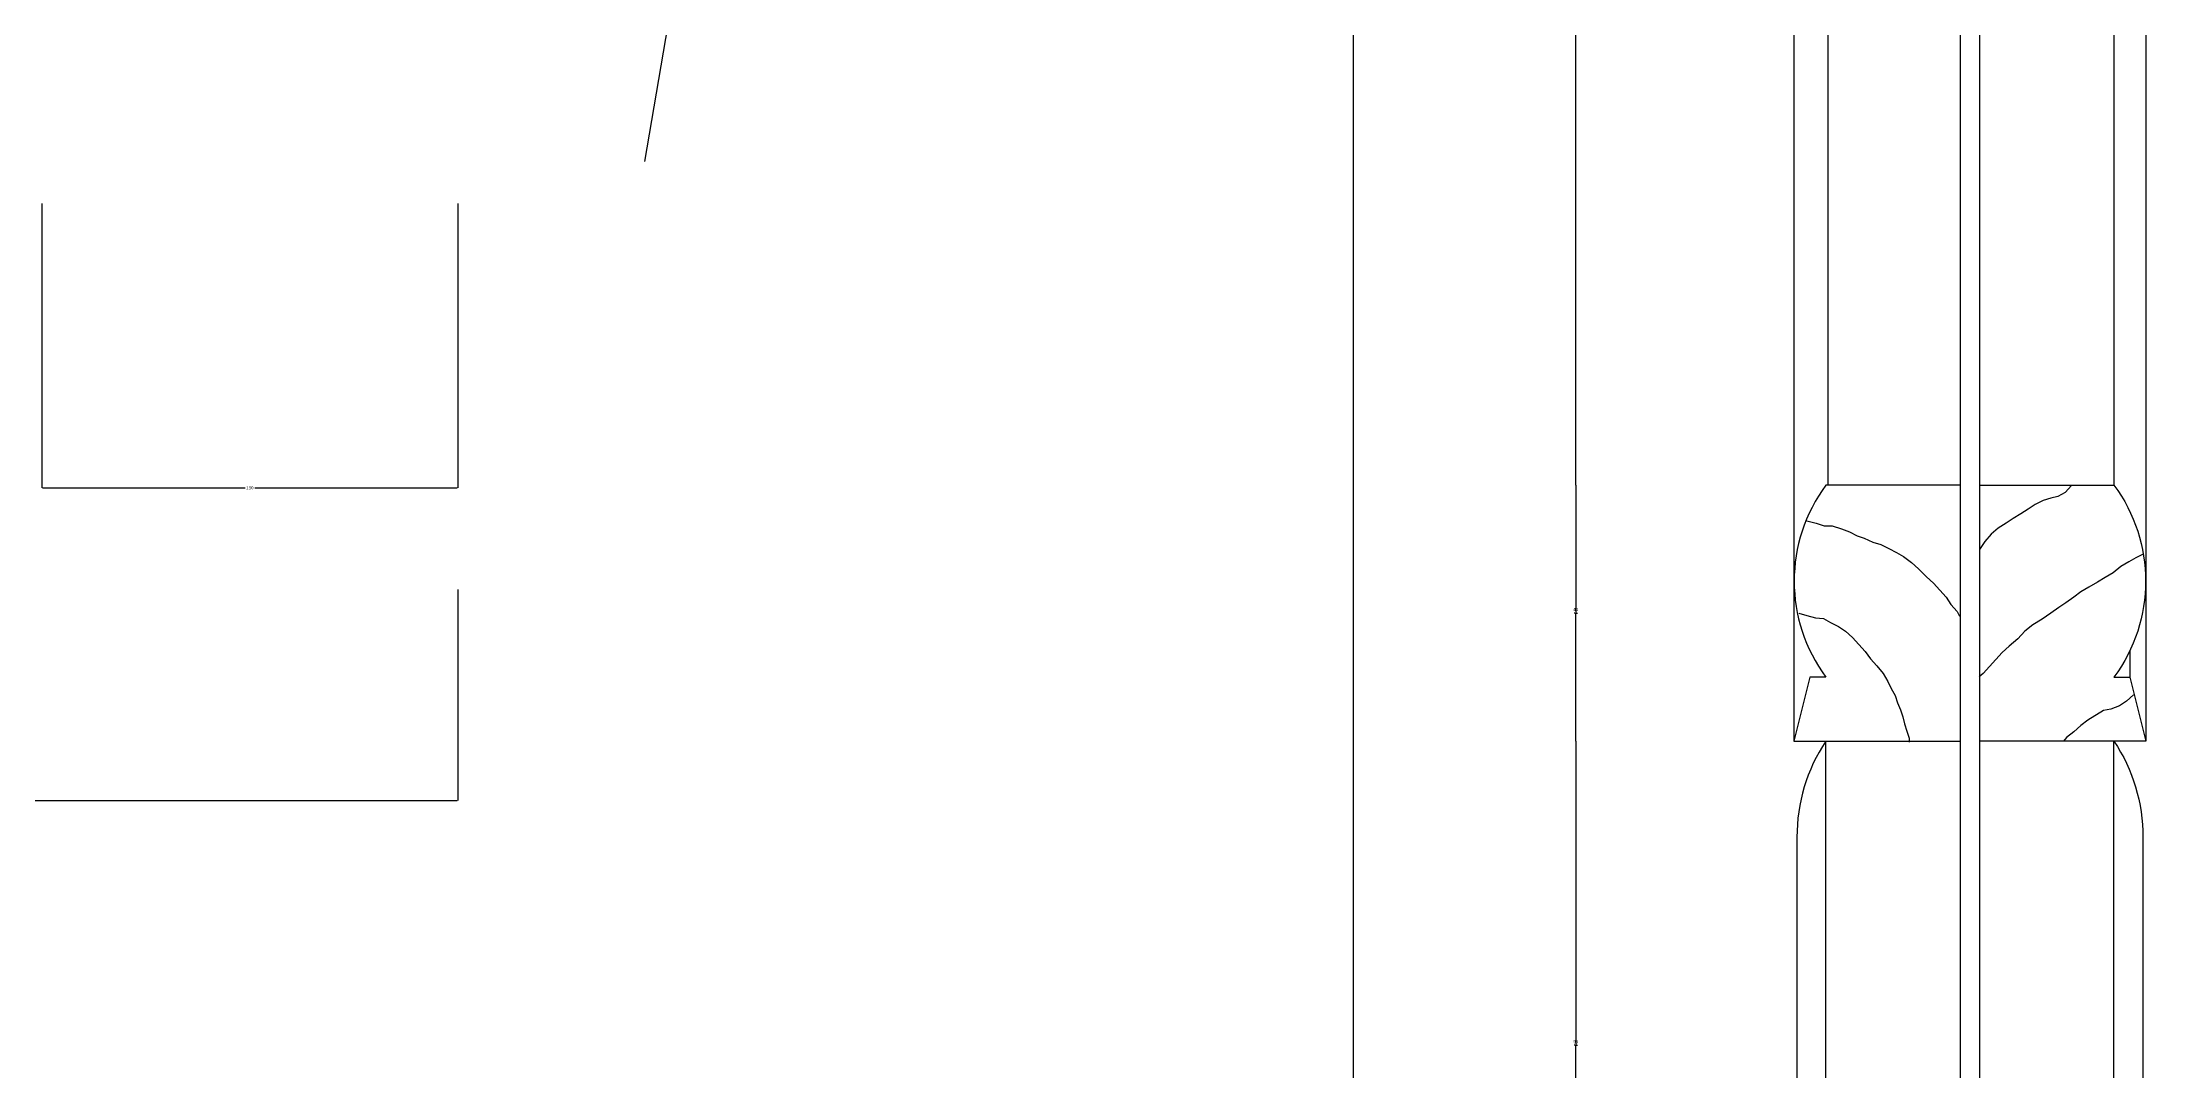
# Model space of a CAD drawing. Header units: metres. Extents: x 88 to 3581, y 92 to 4705.
# Drawn here: x 2480 to 3137, y 1576 to 1897 of the extents above; entities that cross this region are included whole.
import ezdxf

# ---------------------------------------------------------------- set-up
doc = ezdxf.new("R2010")
doc.units = ezdxf.units.M
for name, color, linetype in [('3', 3, 'Continuous'), ('4', 4, 'Continuous'), ('7', 7, 'Continuous'), ('BH', 3, 'Continuous'), ('DIM', 3, 'Continuous')]:
    doc.layers.add(name, color=color, linetype=linetype)
doc.dimstyles.get("Standard").update_dxf_attribs({"dimtxt": 2.5, "dimasz": 2.5, "dimexe": 1.25, "dimexo": 0.625, "dimtad": 1, "dimcen": 2.5, "dimazin": 3, "dimtfac": 1, "dimtmove": 0, "dimatfit": 3})

# ---------------------------------------------------------------- blocks, each defined once
blk = doc.blocks.new('*D1')
for p, q in [((2889.34, 3638.98), (2889.34, 2338.98)), ((2889.09, 2338.98), (2888.84, 2338.98)), ((2889.34, 1038.98), (2889.34, 2338.98)), ((2889.34, 2338.98), (2889.34, 2338.98)), ((2889.59, 2338.98), (2889.84, 2338.98))]:
    blk.add_line(p, q)
at = {"layer": 'Defpoints'}
for p in [(2889.34, 3638.98), (2889.34, 2338.98), (2889.34, 1038.98)]:
    blk.add_point(p, dxfattribs=at)
at = {"layer": 'DIM', "insert": (2889.34, 2340.105), "char_height": 1, "attachment_point": 5}
blk.add_mtext('1300', dxfattribs=at)
blk = doc.blocks.new('*D2')
for p, q in [((2958.78, 2918.98), (2958.78, 2338.98)), ((2958.53, 2338.98), (2958.28, 2338.98)), ((2958.78, 1758.98), (2958.78, 2338.98)), ((2958.78, 2338.98), (2958.78, 2338.98)), ((2959.03, 2338.98), (2959.28, 2338.98))]:
    blk.add_line(p, q)
at = {"layer": 'Defpoints'}
for p in [(2958.78, 2918.98), (2958.78, 2338.98), (2958.78, 1758.98)]:
    blk.add_point(p, dxfattribs=at)
at = {"layer": 'DIM', "insert": (2958.78, 2340.105), "char_height": 1, "attachment_point": 5}
blk.add_mtext('580', dxfattribs=at)
blk = doc.blocks.new('*D5')
for p, q in [((349.48, 1726.39), (349.48, 1660.48)), ((2609.48, 1726.39), (2609.48, 1660.48)), ((349.73, 1660.48), (1477.48, 1660.48)), ((1481.48, 1660.48), (2609.23, 1660.48))]:
    blk.add_line(p, q)
at = {"layer": 'Defpoints'}
for p in [(349.48, 1726.39), (2609.48, 1726.39), (349.48, 1660.48)]:
    blk.add_point(p, dxfattribs=at)
at = {"layer": 'DIM', "insert": (1479.48, 1660.48), "char_height": 1, "attachment_point": 5}
blk.add_mtext('2260', dxfattribs=at)
blk = doc.blocks.new('*D18')
for p, q in [((2479.48, 1846.92), (2479.48, 1758.14)), ((2609.48, 1846.92), (2609.48, 1758.14)), ((2479.73, 1758.14), (2542.98, 1758.14)), ((2545.98, 1758.14), (2609.23, 1758.14))]:
    blk.add_line(p, q)
at = {"layer": 'Defpoints'}
for p in [(2479.48, 1846.92), (2609.48, 1846.92), (2479.48, 1758.14)]:
    blk.add_point(p, dxfattribs=at)
at = {"layer": 'DIM', "insert": (2544.48, 1758.14), "char_height": 1, "attachment_point": 5}
blk.add_mtext('130', dxfattribs=at)
blk = doc.blocks.new('*D20')
for p, q in [((2958.78, 1678.98), (2958.78, 1583.98)), ((2958.53, 1583.98), (2958.28, 1583.98)), ((2958.78, 1488.98), (2958.78, 1583.98)), ((2958.78, 1583.98), (2958.78, 1583.98)), ((2959.03, 1583.98), (2959.28, 1583.98))]:
    blk.add_line(p, q)
at = {"layer": 'Defpoints'}
for p in [(2958.78, 1678.98), (2958.78, 1583.98), (2958.78, 1488.98)]:
    blk.add_point(p, dxfattribs=at)
at = {"layer": 'DIM', "insert": (2958.78, 1585.105), "char_height": 1, "attachment_point": 5}
blk.add_mtext('95', dxfattribs=at)
blk = doc.blocks.new('*D21')
for p, q in [((2958.78, 1758.98), (2958.78, 1718.98)), ((2958.53, 1718.98), (2958.28, 1718.98)), ((2958.78, 1678.98), (2958.78, 1718.98)), ((2958.78, 1718.98), (2958.78, 1718.98)), ((2959.03, 1718.98), (2959.28, 1718.98))]:
    blk.add_line(p, q)
at = {"layer": 'Defpoints'}
for p in [(2958.78, 1758.98), (2958.78, 1718.98), (2958.78, 1678.98)]:
    blk.add_point(p, dxfattribs=at)
at = {"layer": 'DIM', "insert": (2958.78, 1720.105), "char_height": 1, "attachment_point": 5}
blk.add_mtext('40', dxfattribs=at)

msp = doc.modelspace()

# ---------------------------------------------------------------- linework, layer by layer
at = {"layer": '3'}
for p, q in [((3037.56, 2918.98), (3037.56, 1758.98)), ((3126.93, 2918.98), (3126.93, 1758.98)), ((3036.93, 1488.98), (3036.93, 1678.98)), ((3126.93, 1488.98), (3126.93, 1678.98))]:
    msp.add_line(p, q, dxfattribs=at)
at = {"layer": '4'}
for p, q in [((3026.93, 2998.98), (3026.93, 1678.98)), ((3136.93, 2998.98), (3136.93, 1678.98))]:
    msp.add_line(p, q, dxfattribs=at)
for points in [[(3078.93, 1758.98), (3036.93, 1758.98, 0.33), (3036.93, 1698.98), (3031.93, 1698.98), (3026.93, 1678.98), (3036.93, 1678.98), (3078.93, 1678.98)], [(3084.93, 1758.98), (3126.93, 1758.98, -0.33), (3126.93, 1698.98), (3131.93, 1698.98), (3136.93, 1678.98), (3126.93, 1678.98), (3084.93, 1678.98)], [(3036.93, 1678.98, 0.15), (3027.89, 1648.98), (3027.89, 1518.98, 0.15), (3036.93, 1488.98, 0.15)], [(3126.93, 1678.98, -0.15), (3135.97, 1648.98), (3135.97, 1518.98, -0.15), (3126.93, 1488.98, -0.15)]]:
    msp.add_lwpolyline(points, format="xyb", dxfattribs=at)
at = {"layer": '7'}
for p, q in [((3078.93, 3638.98), (3078.93, 1098.98)), ((3084.93, 3638.98), (3084.93, 1098.98))]:
    msp.add_line(p, q, dxfattribs=at)
at = {"layer": 'BH'}
for p, q in [((3109.45, 1755.4), (3107.24, 1754.91)), ((3111.67, 1756.63), (3109.45, 1755.4)), ((3113.64, 1758.84), (3111.67, 1756.63)), ((3097.89, 1749.99), (3095.43, 1748.52)), ((3100.11, 1751.47), (3097.89, 1749.99)), ((3102.32, 1752.94), (3100.11, 1751.47)), ((3104.78, 1754.17), (3102.32, 1752.94)), ((3107.24, 1754.91), (3104.78, 1754.17)), ((3030.97, 1747.78), (3033.93, 1747.04)), ((3033.93, 1747.04), (3036.39, 1746.3)), ((3036.39, 1746.3), (3038.85, 1746.3)), ((3038.85, 1746.3), (3041.8, 1745.32)), ((3041.8, 1745.32), (3044.26, 1744.34)), ((3044.26, 1744.34), (3046.72, 1743.11)), ((3046.72, 1743.11), (3048.93, 1742.37)), ((3048.93, 1742.37), (3051.64, 1741.14)), ((3088.54, 1743.6), (3086.57, 1741.39)), ((3090.76, 1745.56), (3088.54, 1743.6)), ((3093.22, 1747.04), (3090.76, 1745.56)), ((3095.43, 1748.52), (3093.22, 1747.04)), ((3051.64, 1741.14), (3054.1, 1740.4)), ((3054.1, 1740.4), (3056.56, 1739.17)), ((3056.56, 1739.17), (3059.02, 1737.94)), ((3059.02, 1737.94), (3061.23, 1736.71)), ((3061.23, 1736.71), (3063.69, 1734.75)), ((3086.57, 1741.39), (3085.1, 1739.17)), ((3085.1, 1739.17), (3085.1, 1738.93)), ((3133.81, 1736.22), (3131.6, 1734.99)), ((3136.02, 1737.45), (3133.81, 1736.22)), ((3063.69, 1734.75), (3065.91, 1732.78)), ((3065.91, 1732.78), (3068.37, 1730.32)), ((3068.37, 1730.32), (3070.58, 1728.36)), ((3124.22, 1730.08), (3121.75, 1728.6)), ((3126.68, 1731.55), (3124.22, 1730.08)), ((3129.14, 1733.52), (3126.68, 1731.55)), ((3131.6, 1734.99), (3129.14, 1733.52)), ((3070.58, 1728.36), (3072.55, 1726.14)), ((3072.55, 1726.14), (3074.52, 1723.93)), ((3074.52, 1723.93), (3076, 1721.72)), ((3114.37, 1723.93), (3111.91, 1722.21)), ((3116.59, 1725.65), (3114.37, 1723.93)), ((3119.05, 1727.13), (3116.59, 1725.65)), ((3121.75, 1728.6), (3119.05, 1727.13)), ((3028.51, 1719.01), (3030.97, 1718.28)), ((3030.97, 1718.28), (3033.68, 1717.54)), ((3033.68, 1717.54), (3036.14, 1717.29)), ((3036.14, 1717.29), (3038.36, 1716.06)), ((3038.36, 1716.06), (3040.82, 1714.83)), ((3076, 1721.72), (3077.96, 1719.5)), ((3077.96, 1719.5), (3078.7, 1718.03)), ((3104.53, 1717.05), (3101.58, 1715.33)), ((3107.24, 1719.01), (3104.53, 1717.05)), ((3109.7, 1720.73), (3107.24, 1719.01)), ((3111.91, 1722.21), (3109.7, 1720.73)), ((3040.82, 1714.83), (3043.03, 1713.36)), ((3043.03, 1713.36), (3045.24, 1711.39)), ((3045.24, 1711.39), (3047.21, 1709.18)), ((3096.91, 1710.9), (3094.2, 1708.69)), ((3099.12, 1713.36), (3096.91, 1710.9)), ((3101.58, 1715.33), (3099.12, 1713.36)), ((3047.21, 1709.18), (3049.18, 1706.97)), ((3049.18, 1706.97), (3050.9, 1704.75)), ((3050.9, 1704.75), (3052.87, 1702.54)), ((3090.02, 1704.51), (3086.08, 1700.08)), ((3091.99, 1706.72), (3090.02, 1704.51)), ((3094.2, 1708.69), (3091.99, 1706.72)), ((3131.93, 1707.18), (3131.93, 1698.98)), ((3052.87, 1702.54), (3054.84, 1700.08)), ((3054.84, 1700.08), (3056.31, 1697.62)), ((3056.31, 1697.62), (3057.3, 1695.41)), ((3086.08, 1700.08), (3084.85, 1699.1)), ((3057.3, 1695.41), (3058.53, 1693.2)), ((3058.53, 1693.2), (3059.27, 1690.99)), ((3059.27, 1690.99), (3060.25, 1688.77)), ((3128.64, 1690), (3125.94, 1689.02)), ((3130.86, 1691.48), (3128.64, 1690)), ((3133.07, 1693.44), (3130.86, 1691.48)), ((3060.25, 1688.77), (3060.99, 1686.56)), ((3060.99, 1686.56), (3061.48, 1684.35)), ((3061.48, 1684.35), (3062.22, 1682.14)), ((3116.59, 1683.86), (3114.37, 1681.89)), ((3118.8, 1685.58), (3116.59, 1683.86)), ((3123.72, 1688.53), (3118.8, 1685.58)), ((3125.94, 1689.02), (3123.72, 1688.53)), ((3062.22, 1682.14), (3062.96, 1679.92)), ((3062.96, 1679.92), (3062.96, 1678.69)), ((3112.16, 1680.17), (3111.18, 1678.94)), ((3114.37, 1681.89), (3112.16, 1680.17))]:
    msp.add_line(p, q, dxfattribs=at)
at = {"layer": 'DIM'}
msp.add_line((2732.8, 2239.28), (2667.78, 1860.03), dxfattribs=at)

# ---------------------------------------------------------------- dimensions: what is measured, and where the dimension line sits
for base, p1, p2, text, picture, middle in [((2889.34, 2338.98), (2889.34, 3638.98), (2889.34, 1038.98), '1300', '*D1', (2889.34, 2340.105)), ((2958.78, 2338.98), (2958.78, 2918.98), (2958.78, 1758.98), '580', '*D2', (2958.78, 2340.105)), ((2958.78, 1718.98), (2958.78, 1758.98), (2958.78, 1678.98), '40', '*D21', (2958.78, 1720.105)), ((2958.78, 1583.98), (2958.78, 1678.98), (2958.78, 1488.98), '95', '*D20', (2958.78, 1585.105))]:
    dim = msp.add_linear_dim(base=base, p1=p1, p2=p2, text=text, dimstyle='Standard', dxfattribs=at)
    dim.commit()
    dim.dimension.update_dxf_attribs({"geometry": picture, "text_midpoint": middle})
for base, p1, p2, picture, middle in [((2479.48, 1758.14), (2479.48, 1846.92), (2609.48, 1846.92), '*D18', (2544.48, 1758.14)), ((349.48, 1660.48), (349.48, 1726.39), (2609.48, 1726.39), '*D5', (1479.48, 1660.48))]:
    dim = msp.add_linear_dim(base=base, p1=p1, p2=p2, dimstyle='Standard', dxfattribs=at)
    dim.commit()
    dim.dimension.update_dxf_attribs({"geometry": picture, "text_midpoint": middle})

doc.saveas('drawing.dxf')
